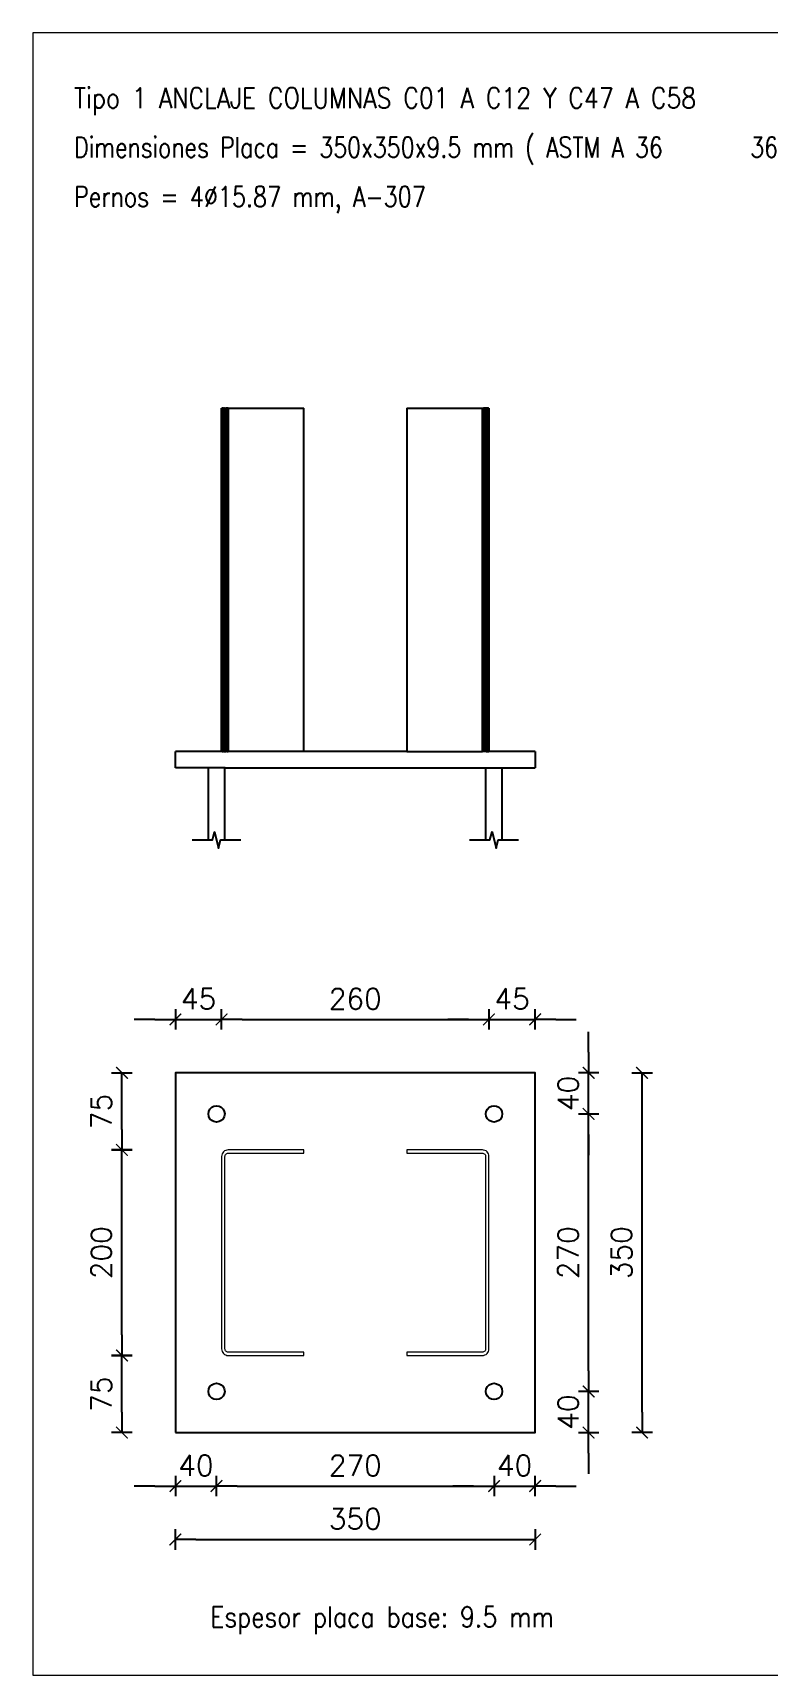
# Model space of a CAD drawing. Header units: metres. Extents: x 177 to 477, y -228 to -48.
# Drawn here: x 208.932 to 209.647, y -131.047 to -129.449 of the extents above; entities that cross this region are included whole.
import ezdxf
from ezdxf.enums import TextEntityAlignment as Align

# ---------------------------------------------------------------- set-up
doc = ezdxf.new("R2010")
doc.units = ezdxf.units.M
doc.layers.add('EST-VISTA 3', color=1, linetype='Continuous')
doc.layers.add('LEYENDAS', color=160, linetype='Continuous')
doc.layers.add('PERFILES', color=3, linetype='Continuous', lineweight=0)
doc.styles.get("Standard").update_dxf_attribs({"font": 'romans.shx'})
doc.dimstyles.new('COTA_1-10', dxfattribs={"dimscale": 0.1, "dimtxt": 0.2, "dimasz": 0.2, "dimexe": 0, "dimexo": 0.7, "dimgap": 0.1, "dimtad": 1, "dimzin": 4, "dimdsep": 46, "dimtxsty": 'Standard', "dimblk1": 'COTA_N', "dimblk2": 'COTA_N', "dimsah": 1, "dimcen": 2, "dimse1": 1, "dimse2": 1, "dimclrd": 256, "dimclre": 256, "dimclrt": 256, "dimadec": 0, "dimazin": 0, "dimtfac": 1, "dimtix": 1, "dimtmove": 2, "dimatfit": 3, "dimldrblk": 'COTA_N', "dimfxl": 0, "dimtolj": 1, "dimtzin": 0, "dimarcsym": 0})

# ---------------------------------------------------------------- blocks, each defined once
blk = doc.blocks.new('COTA_N')
for p, q in [((-1, 0), (0, 0)), ((0, 0.5), (0, -0.5))]:
    blk.add_line(p, q)
at = {"const_width": 0.065}
blk.add_lwpolyline([(0.141, 0.141), (0.283, 0.283), (0, 0), (-0.141, -0.141), (-0.283, -0.283)], dxfattribs=at)
blk = doc.blocks.new('*D408')
at = {"layer": 'Defpoints', "color": 0, "linetype": 'ByBlock', "ltscale": 0.5, "transparency": 16777216}
for p in [(209.0705, -130.4092), (209.1155, -130.4092), (209.1155, -130.4092)]:
    blk.add_point(p, dxfattribs=at)
at = {"layer": 'LEYENDAS', "linetype": 'ByBlock', "lineweight": -2, "ltscale": 0.5, "transparency": 16777216}
for p, q in [((209.0505, -130.4092), (209.0305, -130.4092)), ((209.0705, -130.4092), (209.1155, -130.4092)), ((209.1355, -130.4092), (209.1555, -130.4092))]:
    blk.add_line(p, q, dxfattribs=at)
at = {"layer": 'LEYENDAS', "linetype": 'ByBlock', "lineweight": -2, "ltscale": 0.5, "transparency": 16777216, "xscale": 0.02, "yscale": 0.02, "zscale": 0.02}
blk.add_blockref('COTA_N', (209.0705, -130.4092), dxfattribs=at)
at = {"layer": 'LEYENDAS', "linetype": 'ByBlock', "lineweight": -2, "ltscale": 0.5, "transparency": 16777216, "xscale": 0.02, "yscale": 0.02, "zscale": 0.02, "rotation": 180}
blk.add_blockref('COTA_N', (209.1155, -130.4092), dxfattribs=at)
at = {"layer": 'LEYENDAS', "linetype": 'ByBlock', "ltscale": 0.5, "transparency": 16777216, "insert": (209.093, -130.3892), "char_height": 0.02, "attachment_point": 5}
blk.add_mtext('\\A1;45', dxfattribs=at)
blk = doc.blocks.new('*D409')
at = {"layer": 'Defpoints', "color": 0, "linetype": 'ByBlock', "ltscale": 0.5, "transparency": 16777216}
for p in [(209.1155, -130.4092), (209.3755, -130.4092), (209.3755, -130.4092)]:
    blk.add_point(p, dxfattribs=at)
at = {"layer": 'LEYENDAS', "linetype": 'ByBlock', "lineweight": -2, "ltscale": 0.5, "transparency": 16777216}
blk.add_line((209.1355, -130.4092), (209.3555, -130.4092), dxfattribs=at)
at = {"layer": 'LEYENDAS', "linetype": 'ByBlock', "lineweight": -2, "ltscale": 0.5, "transparency": 16777216, "xscale": 0.02, "yscale": 0.02, "zscale": 0.02, "rotation": 180}
blk.add_blockref('COTA_N', (209.1155, -130.4092), dxfattribs=at)
at = {"layer": 'LEYENDAS', "linetype": 'ByBlock', "lineweight": -2, "ltscale": 0.5, "transparency": 16777216, "xscale": 0.02, "yscale": 0.02, "zscale": 0.02}
blk.add_blockref('COTA_N', (209.3755, -130.4092), dxfattribs=at)
at = {"layer": 'LEYENDAS', "linetype": 'ByBlock', "ltscale": 0.5, "transparency": 16777216, "insert": (209.2455, -130.3892), "char_height": 0.02, "attachment_point": 5}
blk.add_mtext('\\A1;260', dxfattribs=at)
blk = doc.blocks.new('*D410')
at = {"layer": 'Defpoints', "color": 0, "linetype": 'ByBlock', "ltscale": 0.5, "transparency": 16777216}
for p in [(209.3755, -130.4092), (209.4205, -130.4092), (209.4205, -130.4092)]:
    blk.add_point(p, dxfattribs=at)
at = {"layer": 'LEYENDAS', "linetype": 'ByBlock', "lineweight": -2, "ltscale": 0.5, "transparency": 16777216}
for p, q in [((209.3555, -130.4092), (209.3355, -130.4092)), ((209.3755, -130.4092), (209.4205, -130.4092)), ((209.4405, -130.4092), (209.4605, -130.4092))]:
    blk.add_line(p, q, dxfattribs=at)
at = {"layer": 'LEYENDAS', "linetype": 'ByBlock', "lineweight": -2, "ltscale": 0.5, "transparency": 16777216, "xscale": 0.02, "yscale": 0.02, "zscale": 0.02}
blk.add_blockref('COTA_N', (209.3755, -130.4092), dxfattribs=at)
at = {"layer": 'LEYENDAS', "linetype": 'ByBlock', "lineweight": -2, "ltscale": 0.5, "transparency": 16777216, "xscale": 0.02, "yscale": 0.02, "zscale": 0.02, "rotation": 180}
blk.add_blockref('COTA_N', (209.4205, -130.4092), dxfattribs=at)
at = {"layer": 'LEYENDAS', "linetype": 'ByBlock', "ltscale": 0.5, "transparency": 16777216, "insert": (209.398, -130.3892), "char_height": 0.02, "attachment_point": 5}
blk.add_mtext('\\A1;45', dxfattribs=at)
blk = doc.blocks.new('*D411')
at = {"layer": 'Defpoints', "color": 0, "linetype": 'ByBlock', "ltscale": 0.5, "transparency": 16777216}
for p in [(209.0185, -130.7362), (209.0185, -130.7362), (209.0185, -130.8112)]:
    blk.add_point(p, dxfattribs=at)
at = {"layer": 'LEYENDAS', "linetype": 'ByBlock', "lineweight": -2, "ltscale": 0.5, "transparency": 16777216}
blk.add_line((209.0185, -130.7912), (209.0185, -130.7562), dxfattribs=at)
at = {"layer": 'LEYENDAS', "linetype": 'ByBlock', "lineweight": -2, "ltscale": 0.5, "transparency": 16777216, "xscale": 0.02, "yscale": 0.02, "zscale": 0.02}
for p, rotation in [((209.0185, -130.7362), 90), ((209.0185, -130.8112), 270)]:
    blk.add_blockref('COTA_N', p, dxfattribs=dict(at, rotation=rotation))
at = {"layer": 'LEYENDAS', "linetype": 'ByBlock', "ltscale": 0.5, "transparency": 16777216, "insert": (208.9985, -130.7737), "char_height": 0.02, "attachment_point": 5, "rotation": 90}
blk.add_mtext('\\A1;75', dxfattribs=at)
blk = doc.blocks.new('*D412')
at = {"layer": 'Defpoints', "color": 0, "linetype": 'ByBlock', "ltscale": 0.5, "transparency": 16777216}
for p in [(209.0185, -130.5362), (209.0185, -130.5362), (209.0185, -130.7362)]:
    blk.add_point(p, dxfattribs=at)
at = {"layer": 'LEYENDAS', "linetype": 'ByBlock', "lineweight": -2, "ltscale": 0.5, "transparency": 16777216}
blk.add_line((209.0185, -130.7162), (209.0185, -130.5562), dxfattribs=at)
at = {"layer": 'LEYENDAS', "linetype": 'ByBlock', "lineweight": -2, "ltscale": 0.5, "transparency": 16777216, "xscale": 0.02, "yscale": 0.02, "zscale": 0.02}
for p, rotation in [((209.0185, -130.5362), 90), ((209.0185, -130.7362), 270)]:
    blk.add_blockref('COTA_N', p, dxfattribs=dict(at, rotation=rotation))
at = {"layer": 'LEYENDAS', "linetype": 'ByBlock', "ltscale": 0.5, "transparency": 16777216, "insert": (208.9985, -130.6362), "char_height": 0.02, "attachment_point": 5, "rotation": 90}
blk.add_mtext('\\A1;200', dxfattribs=at)
blk = doc.blocks.new('*D413')
at = {"layer": 'Defpoints', "color": 0, "linetype": 'ByBlock', "ltscale": 0.5, "transparency": 16777216}
for p in [(209.0185, -130.4612), (209.0185, -130.4612), (209.0185, -130.5362)]:
    blk.add_point(p, dxfattribs=at)
at = {"layer": 'LEYENDAS', "linetype": 'ByBlock', "lineweight": -2, "ltscale": 0.5, "transparency": 16777216}
blk.add_line((209.0185, -130.5162), (209.0185, -130.4812), dxfattribs=at)
at = {"layer": 'LEYENDAS', "linetype": 'ByBlock', "lineweight": -2, "ltscale": 0.5, "transparency": 16777216, "xscale": 0.02, "yscale": 0.02, "zscale": 0.02}
for p, rotation in [((209.0185, -130.4612), 90), ((209.0185, -130.5362), 270)]:
    blk.add_blockref('COTA_N', p, dxfattribs=dict(at, rotation=rotation))
at = {"layer": 'LEYENDAS', "linetype": 'ByBlock', "ltscale": 0.5, "transparency": 16777216, "insert": (208.9985, -130.4987), "char_height": 0.02, "attachment_point": 5, "rotation": 90}
blk.add_mtext('\\A1;75', dxfattribs=at)
blk = doc.blocks.new('*D414')
at = {"layer": 'Defpoints', "color": 0, "linetype": 'ByBlock', "ltscale": 0.5, "transparency": 16777216}
for p in [(209.0705, -130.9152), (209.4205, -130.9152), (209.4205, -130.9152)]:
    blk.add_point(p, dxfattribs=at)
at = {"layer": 'LEYENDAS', "linetype": 'ByBlock', "lineweight": -2, "ltscale": 0.5, "transparency": 16777216}
blk.add_line((209.0905, -130.9152), (209.4005, -130.9152), dxfattribs=at)
at = {"layer": 'LEYENDAS', "linetype": 'ByBlock', "lineweight": -2, "ltscale": 0.5, "transparency": 16777216, "xscale": 0.02, "yscale": 0.02, "zscale": 0.02, "rotation": 180}
blk.add_blockref('COTA_N', (209.0705, -130.9152), dxfattribs=at)
at = {"layer": 'LEYENDAS', "linetype": 'ByBlock', "lineweight": -2, "ltscale": 0.5, "transparency": 16777216, "xscale": 0.02, "yscale": 0.02, "zscale": 0.02}
blk.add_blockref('COTA_N', (209.4205, -130.9152), dxfattribs=at)
at = {"layer": 'LEYENDAS', "linetype": 'ByBlock', "ltscale": 0.5, "transparency": 16777216, "insert": (209.2455, -130.8952), "char_height": 0.02, "attachment_point": 5}
blk.add_mtext('\\A1;350', dxfattribs=at)
blk = doc.blocks.new('*D415')
at = {"layer": 'Defpoints', "color": 0, "linetype": 'ByBlock', "ltscale": 0.5, "transparency": 16777216}
for p in [(209.5245, -130.4612), (209.5245, -130.4612), (209.5245, -130.8112)]:
    blk.add_point(p, dxfattribs=at)
at = {"layer": 'LEYENDAS', "linetype": 'ByBlock', "lineweight": -2, "ltscale": 0.5, "transparency": 16777216}
blk.add_line((209.5245, -130.7912), (209.5245, -130.4812), dxfattribs=at)
at = {"layer": 'LEYENDAS', "linetype": 'ByBlock', "lineweight": -2, "ltscale": 0.5, "transparency": 16777216, "xscale": 0.02, "yscale": 0.02, "zscale": 0.02}
for p, rotation in [((209.5245, -130.4612), 90), ((209.5245, -130.8112), 270)]:
    blk.add_blockref('COTA_N', p, dxfattribs=dict(at, rotation=rotation))
at = {"layer": 'LEYENDAS', "linetype": 'ByBlock', "ltscale": 0.5, "transparency": 16777216, "insert": (209.5045, -130.6362), "char_height": 0.02, "attachment_point": 5, "rotation": 90}
blk.add_mtext('\\A1;350', dxfattribs=at)
blk = doc.blocks.new('*D416')
at = {"layer": 'Defpoints', "color": 0, "linetype": 'ByBlock', "ltscale": 0.5, "transparency": 16777216}
for p in [(209.0705, -130.8632), (209.1105, -130.8632), (209.1105, -130.8632)]:
    blk.add_point(p, dxfattribs=at)
at = {"layer": 'LEYENDAS', "linetype": 'ByBlock', "lineweight": -2, "ltscale": 0.5, "transparency": 16777216}
for p, q in [((209.0505, -130.8632), (209.0305, -130.8632)), ((209.0705, -130.8632), (209.1105, -130.8632)), ((209.1305, -130.8632), (209.1505, -130.8632))]:
    blk.add_line(p, q, dxfattribs=at)
at = {"layer": 'LEYENDAS', "linetype": 'ByBlock', "lineweight": -2, "ltscale": 0.5, "transparency": 16777216, "xscale": 0.02, "yscale": 0.02, "zscale": 0.02}
blk.add_blockref('COTA_N', (209.0705, -130.8632), dxfattribs=at)
at = {"layer": 'LEYENDAS', "linetype": 'ByBlock', "lineweight": -2, "ltscale": 0.5, "transparency": 16777216, "xscale": 0.02, "yscale": 0.02, "zscale": 0.02, "rotation": 180}
blk.add_blockref('COTA_N', (209.1105, -130.8632), dxfattribs=at)
at = {"layer": 'LEYENDAS', "linetype": 'ByBlock', "ltscale": 0.5, "transparency": 16777216, "insert": (209.0905, -130.8432), "char_height": 0.02, "attachment_point": 5}
blk.add_mtext('\\A1;40', dxfattribs=at)
blk = doc.blocks.new('*D417')
at = {"layer": 'Defpoints', "color": 0, "linetype": 'ByBlock', "ltscale": 0.5, "transparency": 16777216}
for p in [(209.1105, -130.8632), (209.3805, -130.8632), (209.3805, -130.8632)]:
    blk.add_point(p, dxfattribs=at)
at = {"layer": 'LEYENDAS', "linetype": 'ByBlock', "lineweight": -2, "ltscale": 0.5, "transparency": 16777216}
blk.add_line((209.1305, -130.8632), (209.3605, -130.8632), dxfattribs=at)
at = {"layer": 'LEYENDAS', "linetype": 'ByBlock', "lineweight": -2, "ltscale": 0.5, "transparency": 16777216, "xscale": 0.02, "yscale": 0.02, "zscale": 0.02, "rotation": 180}
blk.add_blockref('COTA_N', (209.1105, -130.8632), dxfattribs=at)
at = {"layer": 'LEYENDAS', "linetype": 'ByBlock', "lineweight": -2, "ltscale": 0.5, "transparency": 16777216, "xscale": 0.02, "yscale": 0.02, "zscale": 0.02}
blk.add_blockref('COTA_N', (209.3805, -130.8632), dxfattribs=at)
at = {"layer": 'LEYENDAS', "linetype": 'ByBlock', "ltscale": 0.5, "transparency": 16777216, "insert": (209.2455, -130.8432), "char_height": 0.02, "attachment_point": 5}
blk.add_mtext('\\A1;270', dxfattribs=at)
blk = doc.blocks.new('*D418')
at = {"layer": 'Defpoints', "color": 0, "linetype": 'ByBlock', "ltscale": 0.5, "transparency": 16777216}
for p in [(209.3805, -130.8632), (209.4205, -130.8632), (209.4205, -130.8632)]:
    blk.add_point(p, dxfattribs=at)
at = {"layer": 'LEYENDAS', "linetype": 'ByBlock', "lineweight": -2, "ltscale": 0.5, "transparency": 16777216}
for p, q in [((209.3605, -130.8632), (209.3405, -130.8632)), ((209.3805, -130.8632), (209.4205, -130.8632)), ((209.4405, -130.8632), (209.4605, -130.8632))]:
    blk.add_line(p, q, dxfattribs=at)
at = {"layer": 'LEYENDAS', "linetype": 'ByBlock', "lineweight": -2, "ltscale": 0.5, "transparency": 16777216, "xscale": 0.02, "yscale": 0.02, "zscale": 0.02}
blk.add_blockref('COTA_N', (209.3805, -130.8632), dxfattribs=at)
at = {"layer": 'LEYENDAS', "linetype": 'ByBlock', "lineweight": -2, "ltscale": 0.5, "transparency": 16777216, "xscale": 0.02, "yscale": 0.02, "zscale": 0.02, "rotation": 180}
blk.add_blockref('COTA_N', (209.4205, -130.8632), dxfattribs=at)
at = {"layer": 'LEYENDAS', "linetype": 'ByBlock', "ltscale": 0.5, "transparency": 16777216, "insert": (209.4005, -130.8432), "char_height": 0.02, "attachment_point": 5}
blk.add_mtext('\\A1;40', dxfattribs=at)
blk = doc.blocks.new('*D419')
at = {"layer": 'Defpoints', "color": 0, "linetype": 'ByBlock', "ltscale": 0.5, "transparency": 16777216}
for p in [(209.4725, -130.7712), (209.4725, -130.7712), (209.4725, -130.8112)]:
    blk.add_point(p, dxfattribs=at)
at = {"layer": 'LEYENDAS', "linetype": 'ByBlock', "lineweight": -2, "ltscale": 0.5, "transparency": 16777216}
for p, q in [((209.4725, -130.7512), (209.4725, -130.7312)), ((209.4725, -130.8112), (209.4725, -130.7712)), ((209.4725, -130.8312), (209.4725, -130.8512))]:
    blk.add_line(p, q, dxfattribs=at)
at = {"layer": 'LEYENDAS', "linetype": 'ByBlock', "lineweight": -2, "ltscale": 0.5, "transparency": 16777216, "xscale": 0.02, "yscale": 0.02, "zscale": 0.02}
for p, rotation in [((209.4725, -130.7712), 270), ((209.4725, -130.8112), 90)]:
    blk.add_blockref('COTA_N', p, dxfattribs=dict(at, rotation=rotation))
at = {"layer": 'LEYENDAS', "linetype": 'ByBlock', "ltscale": 0.5, "transparency": 16777216, "insert": (209.4525, -130.7912), "char_height": 0.02, "attachment_point": 5, "rotation": 90}
blk.add_mtext('\\A1;40', dxfattribs=at)
blk = doc.blocks.new('*D420')
at = {"layer": 'Defpoints', "color": 0, "linetype": 'ByBlock', "ltscale": 0.5, "transparency": 16777216}
for p in [(209.4725, -130.5012), (209.4725, -130.5012), (209.4725, -130.7712)]:
    blk.add_point(p, dxfattribs=at)
at = {"layer": 'LEYENDAS', "linetype": 'ByBlock', "lineweight": -2, "ltscale": 0.5, "transparency": 16777216}
blk.add_line((209.4725, -130.7512), (209.4725, -130.5212), dxfattribs=at)
at = {"layer": 'LEYENDAS', "linetype": 'ByBlock', "lineweight": -2, "ltscale": 0.5, "transparency": 16777216, "xscale": 0.02, "yscale": 0.02, "zscale": 0.02}
for p, rotation in [((209.4725, -130.5012), 90), ((209.4725, -130.7712), 270)]:
    blk.add_blockref('COTA_N', p, dxfattribs=dict(at, rotation=rotation))
at = {"layer": 'LEYENDAS', "linetype": 'ByBlock', "ltscale": 0.5, "transparency": 16777216, "insert": (209.4525, -130.6362), "char_height": 0.02, "attachment_point": 5, "rotation": 90}
blk.add_mtext('\\A1;270', dxfattribs=at)
blk = doc.blocks.new('*D421')
at = {"layer": 'Defpoints', "color": 0, "linetype": 'ByBlock', "ltscale": 0.5, "transparency": 16777216}
for p in [(209.4725, -130.4612), (209.4725, -130.4612), (209.4725, -130.5012)]:
    blk.add_point(p, dxfattribs=at)
at = {"layer": 'LEYENDAS', "linetype": 'ByBlock', "lineweight": -2, "ltscale": 0.5, "transparency": 16777216}
for p, q in [((209.4725, -130.4412), (209.4725, -130.4212)), ((209.4725, -130.5012), (209.4725, -130.4612)), ((209.4725, -130.5212), (209.4725, -130.5412))]:
    blk.add_line(p, q, dxfattribs=at)
at = {"layer": 'LEYENDAS', "linetype": 'ByBlock', "lineweight": -2, "ltscale": 0.5, "transparency": 16777216, "xscale": 0.02, "yscale": 0.02, "zscale": 0.02}
for p, rotation in [((209.4725, -130.4612), 270), ((209.4725, -130.5012), 90)]:
    blk.add_blockref('COTA_N', p, dxfattribs=dict(at, rotation=rotation))
at = {"layer": 'LEYENDAS', "linetype": 'ByBlock', "ltscale": 0.5, "transparency": 16777216, "insert": (209.4525, -130.4812), "char_height": 0.02, "attachment_point": 5, "rotation": 90}
blk.add_mtext('\\A1;40', dxfattribs=at)

msp = doc.modelspace()

# ---------------------------------------------------------------- linework, layer by layer
at = {"layer": 'EST-VISTA 3'}
for p, q in [((209.1155189, -129.814567), (209.1156189, -129.814567)), ((209.1155189, -130.148667), (209.1155189, -129.814567)), ((209.1156189, -129.814567), (209.1160189, -129.814567)), ((209.1156189, -129.814567), (209.1156189, -130.148667)), ((209.1160189, -130.148667), (209.1160189, -129.814567)), ((209.1166189, -129.814567), (209.1160189, -129.814567)), ((209.1166189, -129.814567), (209.1174189, -129.814567)), ((209.1166189, -130.148667), (209.1166189, -129.814567)), ((209.1183189, -129.814567), (209.1174189, -129.814567)), ((209.1183189, -129.814567), (209.1195189, -129.814567)), ((209.1183189, -130.148667), (209.1183189, -129.814567)), ((209.1207189, -130.148667), (209.1207189, -129.814567)), ((209.1219189, -129.814567), (209.1955189, -129.814567)), ((209.1219189, -129.814567), (209.1219189, -130.148667)), ((209.1955189, -130.148667), (209.1955189, -129.814567)), ((209.2955189, -129.814567), (209.2955189, -130.148667)), ((209.3691189, -130.148667), (209.3691189, -129.814567)), ((209.3714189, -129.814567), (209.3703189, -129.814567)), ((209.3721189, -129.814567), (209.3715189, -129.814567)), ((209.3727189, -129.814567), (209.3721189, -129.814567)), ((209.3727189, -129.814567), (209.3727189, -130.148667)), ((209.3736189, -129.814567), (209.3727189, -129.814567)), ((209.3736189, -130.148667), (209.3736189, -129.814567)), ((209.3744189, -129.814567), (209.3736189, -129.814567)), ((209.3744189, -129.814567), (209.3750189, -129.814567)), ((209.3744189, -130.148667), (209.3744189, -129.814567)), ((209.3754189, -129.814567), (209.3750189, -129.814567)), ((209.3754189, -129.814567), (209.3755189, -129.814567)), ((209.3754189, -130.148667), (209.3754189, -129.814567)), ((209.3755189, -129.814567), (209.3755189, -130.148667)), ((209.0705189, -130.164567), (209.0705189, -130.148667)), ((209.1160189, -130.148667), (209.1156189, -130.148667)), ((209.1160189, -130.148667), (209.1166189, -130.148667)), ((209.1174189, -130.148667), (209.1183189, -130.148667)), ((209.1183189, -130.148667), (209.1195189, -130.148667)), ((209.1207189, -130.148667), (209.1219189, -130.148667)), ((209.2955189, -130.148667), (209.3691189, -130.148667)), ((209.3714189, -130.148667), (209.3703189, -130.148667)), ((209.3714189, -130.148667), (209.3715189, -130.148667)), ((209.3727189, -130.148667), (209.3715189, -130.148667)), ((209.3727189, -130.148667), (209.3736189, -130.148667)), ((209.3750189, -130.148667), (209.3754189, -130.148667)), ((209.4205189, -130.148667), (209.4205189, -130.164567)), ((209.1188189, -130.164567), (209.0705189, -130.164567)), ((209.1025839, -130.234567), (209.1025839, -130.164567)), ((209.1184539, -130.234567), (209.1184539, -130.164567)), ((209.1188189, -130.164567), (209.4205189, -130.164567)), ((209.3725839, -130.234567), (209.3725839, -130.164567)), ((209.3884539, -130.234567), (209.3884539, -130.164567))]:
    msp.add_line(p, q, dxfattribs=at)
for points in [[(209.1174189, -129.814567), (209.1174189, -130.148667), (209.1166189, -130.148667)], [(209.1219189, -129.814567), (209.1207189, -129.814567), (209.1195189, -129.814567)], [(209.1207189, -130.148667), (209.1195189, -130.148667), (209.1195189, -129.814567)], [(209.2955189, -129.814567), (209.3691189, -129.814567), (209.3703189, -129.814567)], [(209.3703189, -129.814567), (209.3703189, -130.148667), (209.3691189, -130.148667)], [(209.3715189, -130.148667), (209.3715189, -129.814567), (209.3714189, -129.814567)], [(209.3736189, -130.148667), (209.3744189, -130.148667), (209.3750189, -130.148667), (209.3750189, -129.814567)], [(209.1156189, -130.148667), (209.1155189, -130.148667), (209.0705189, -130.148667)], [(209.2955189, -130.148667), (209.1955189, -130.148667), (209.1219189, -130.148667)], [(209.4205189, -130.148667), (209.3755189, -130.148667), (209.3754189, -130.148667)], [(209.0867139, -130.234567), (209.1065514, -130.234567), (209.1085351, -130.226632), (209.1125026, -130.242502), (209.1144864, -130.234567), (209.1343239, -130.234567)], [(209.3567139, -130.234567), (209.3765514, -130.234567), (209.3785351, -130.226632), (209.3825026, -130.242502), (209.3844864, -130.234567), (209.4043239, -130.234567)]]:
    msp.add_lwpolyline(points, dxfattribs=at)
for points in [[(209.0705189, -130.8111687), (209.4205189, -130.8111687), (209.4205189, -130.4611687), (209.0705189, -130.4611687), (209.0705189, -130.8111687)], [(209.1184539, -130.5011687), (209.1180655, -130.5036208), (209.1169384, -130.5058328), (209.115183, -130.5075883), (209.1129709, -130.5087153), (209.1105189, -130.5091037), (209.1080668, -130.5087153), (209.1058548, -130.5075883), (209.1040993, -130.5058328), (209.1029722, -130.5036208), (209.1025839, -130.5011687), (209.1029722, -130.4987167), (209.1040993, -130.4965046), (209.1058548, -130.4947492), (209.1080668, -130.4936221), (209.1105189, -130.4932337), (209.1129709, -130.4936221), (209.115183, -130.4947492), (209.1169384, -130.4965046), (209.1180655, -130.4987167), (209.1184539, -130.5011687)], [(209.3884539, -130.5011687), (209.3880655, -130.5036208), (209.3869384, -130.5058328), (209.385183, -130.5075883), (209.3829709, -130.5087153), (209.3805189, -130.5091037), (209.3780668, -130.5087153), (209.3758548, -130.5075883), (209.3740993, -130.5058328), (209.3729722, -130.5036208), (209.3725839, -130.5011687), (209.3729722, -130.4987167), (209.3740993, -130.4965046), (209.3758548, -130.4947492), (209.3780668, -130.4936221), (209.3805189, -130.4932337), (209.3829709, -130.4936221), (209.385183, -130.4947492), (209.3869384, -130.4965046), (209.3880655, -130.4987167), (209.3884539, -130.5011687)], [(209.1184539, -130.7711687), (209.1180655, -130.7736208), (209.1169384, -130.7758328), (209.115183, -130.7775883), (209.1129709, -130.7787153), (209.1105189, -130.7791037), (209.1080668, -130.7787153), (209.1058548, -130.7775883), (209.1040993, -130.7758328), (209.1029722, -130.7736208), (209.1025839, -130.7711687), (209.1029722, -130.7687167), (209.1040993, -130.7665046), (209.1058548, -130.7647492), (209.1080668, -130.7636221), (209.1105189, -130.7632337), (209.1129709, -130.7636221), (209.115183, -130.7647492), (209.1169384, -130.7665046), (209.1180655, -130.7687167), (209.1184539, -130.7711687)], [(209.3884539, -130.7711687), (209.3880655, -130.7736208), (209.3869384, -130.7758328), (209.385183, -130.7775883), (209.3829709, -130.7787153), (209.3805189, -130.7791037), (209.3780668, -130.7787153), (209.3758548, -130.7775883), (209.3740993, -130.7758328), (209.3729722, -130.7736208), (209.3725839, -130.7711687), (209.3729722, -130.7687167), (209.3740993, -130.7665046), (209.3758548, -130.7647492), (209.3780668, -130.7636221), (209.3805189, -130.7632337), (209.3829709, -130.7636221), (209.385183, -130.7647492), (209.3869384, -130.7665046), (209.3880655, -130.7687167), (209.3884539, -130.7711687)]]:
    msp.add_lwpolyline(points, close=True, dxfattribs=at)
at = {"layer": 'PERFILES', "lineweight": 9}
msp.add_lwpolyline([(208.9318522, -131.0471687), (210.6694936, -131.0471687), (210.6694936, -129.4494748), (208.9318522, -129.4494748), (208.9318522, -131.0471687)], close=True, dxfattribs=at)
at = {"layer": 'PERFILES'}
for points in [[(209.1219189, -130.7329687), (209.1212946, -130.7329072), (209.1206943, -130.7327251), (209.1201411, -130.7324294), (209.1196561, -130.7320315), (209.1192582, -130.7315465), (209.1189625, -130.7309933), (209.1187804, -130.730393), (209.1187189, -130.7297687), (209.1187189, -130.5425687), (209.1187804, -130.5419444), (209.1189625, -130.5413441), (209.1192582, -130.5407909), (209.1196561, -130.540306), (209.1201411, -130.539908), (209.1206943, -130.5396123), (209.1212946, -130.5394302), (209.1219189, -130.5393687), (209.1955189, -130.5393687), (209.1955189, -130.5361687), (209.1219189, -130.5361687), (209.1206703, -130.5362917), (209.1194697, -130.5366559), (209.1183632, -130.5372473), (209.1173934, -130.5380432), (209.1165975, -130.5390131), (209.1160061, -130.5401195), (209.1156419, -130.5413201), (209.1155189, -130.5425687), (209.1155189, -130.7297687), (209.1156419, -130.7310173), (209.1160061, -130.7322179), (209.1165975, -130.7333244), (209.1173934, -130.7342942), (209.1183632, -130.7350901), (209.1194697, -130.7356815), (209.1206703, -130.7360457), (209.1219189, -130.7361687), (209.1955189, -130.7361687), (209.1955189, -130.7329687), (209.1219189, -130.7329687)], [(209.2955189, -130.7329687), (209.2955189, -130.7361687), (209.3691189, -130.7361687), (209.3703675, -130.7360457), (209.3715681, -130.7356815), (209.3726745, -130.7350901), (209.3736444, -130.7342942), (209.3744403, -130.7333244), (209.3750317, -130.7322179), (209.3753959, -130.7310173), (209.3755189, -130.7297687), (209.3755189, -130.5425687), (209.3753959, -130.5413201), (209.3750317, -130.5401195), (209.3744403, -130.5390131), (209.3736444, -130.5380432), (209.3726745, -130.5372473), (209.3715681, -130.5366559), (209.3703675, -130.5362917), (209.3691189, -130.5361687), (209.2955189, -130.5361687), (209.2955189, -130.5393687), (209.3691189, -130.5393687), (209.3697432, -130.5394302), (209.3703435, -130.5396123), (209.3708967, -130.539908), (209.3713816, -130.540306), (209.3717796, -130.5407909), (209.3720753, -130.5413441), (209.3722574, -130.5419444), (209.3723189, -130.5425687), (209.3723189, -130.7297687), (209.3722574, -130.730393), (209.3720753, -130.7309933), (209.3717796, -130.7315465), (209.3713816, -130.7320315), (209.3708967, -130.7324294), (209.3703435, -130.7327251), (209.3697432, -130.7329072), (209.3691189, -130.7329687), (209.2955189, -130.7329687)]]:
    msp.add_lwpolyline(points, close=True, dxfattribs=at)

# ---------------------------------------------------------------- texts
at = {"layer": 'LEYENDAS', "linetype": 'ByBlock', "ltscale": 0.5}
for s, width, p in [('Tipo 1 ANCLAJE COLUMNAS C01 A C12 Y C47 A C58', 0.843712, (208.9718522, -129.5028081)), ('Dimensiones Placa = 350x350x9.5 mm ( ASTM A 36   36 ksi )', 0.788942, (208.9718522, -129.5508081)), ('Pernos = 4%%c15.87 mm, A-307', 0.79703, (208.9718522, -129.5988081))]:
    msp.add_text(s, height=0.02, dxfattribs=dict(at, width=width)).set_placement(p, align=Align.TOP_LEFT)
at = {"layer": 'LEYENDAS', "linetype": 'ByBlock', "ltscale": 0.5, "width": 0.843712}
msp.add_text('Espesor placa base: 9.5 mm', height=0.02, dxfattribs=at).set_placement((209.2715189, -130.980502), align=Align.TOP_CENTER)

# ---------------------------------------------------------------- dimensions: what is measured, and where the dimension line sits
at = {"layer": 'LEYENDAS', "linetype": 'ByBlock', "ltscale": 0.5}
for p1, p2, text, picture, middle in [((209.0705189, -130.4091687), (209.1155189, -130.4091687), '45', '*D408', (209.0930189, -130.3891687)), ((209.1155189, -130.4091687), (209.3755189, -130.4091687), '260', '*D409', (209.2455189, -130.3891687)), ((209.3755189, -130.4091687), (209.4205189, -130.4091687), '45', '*D410', (209.3980189, -130.3891687)), ((209.4725189, -130.5011687), (209.4725189, -130.4611687), '40', '*D421', (209.4525189, -130.4811687)), ((209.0185189, -130.5361687), (209.0185189, -130.4611687), '75', '*D413', (208.9985189, -130.4986687)), ((209.5245189, -130.8111687), (209.5245189, -130.4611687), '350', '*D415', (209.5045189, -130.6361687)), ((209.4725189, -130.7711687), (209.4725189, -130.5011687), '270', '*D420', (209.4525189, -130.6361687)), ((209.0185189, -130.7361687), (209.0185189, -130.5361687), '200', '*D412', (208.9985189, -130.6361687)), ((209.0185189, -130.8111687), (209.0185189, -130.7361687), '75', '*D411', (208.9985189, -130.7736687)), ((209.4725189, -130.8111687), (209.4725189, -130.7711687), '40', '*D419', (209.4525189, -130.7911687)), ((209.0705189, -130.8631687), (209.1105189, -130.8631687), '40', '*D416', (209.0905189, -130.8431687)), ((209.1105189, -130.8631687), (209.3805189, -130.8631687), '270', '*D417', (209.2455189, -130.8431687)), ((209.3805189, -130.8631687), (209.4205189, -130.8631687), '40', '*D418', (209.4005189, -130.8431687)), ((209.0705189, -130.9151687), (209.4205189, -130.9151687), '350', '*D414', (209.2455189, -130.8951687))]:
    dim = msp.add_aligned_dim(p1=p1, p2=p2, distance=0, text=text, dimstyle='COTA_1-10', dxfattribs=at)
    dim.commit()
    dim.dimension.update_dxf_attribs({"geometry": picture, "text_midpoint": middle})

doc.saveas('drawing.dxf')
